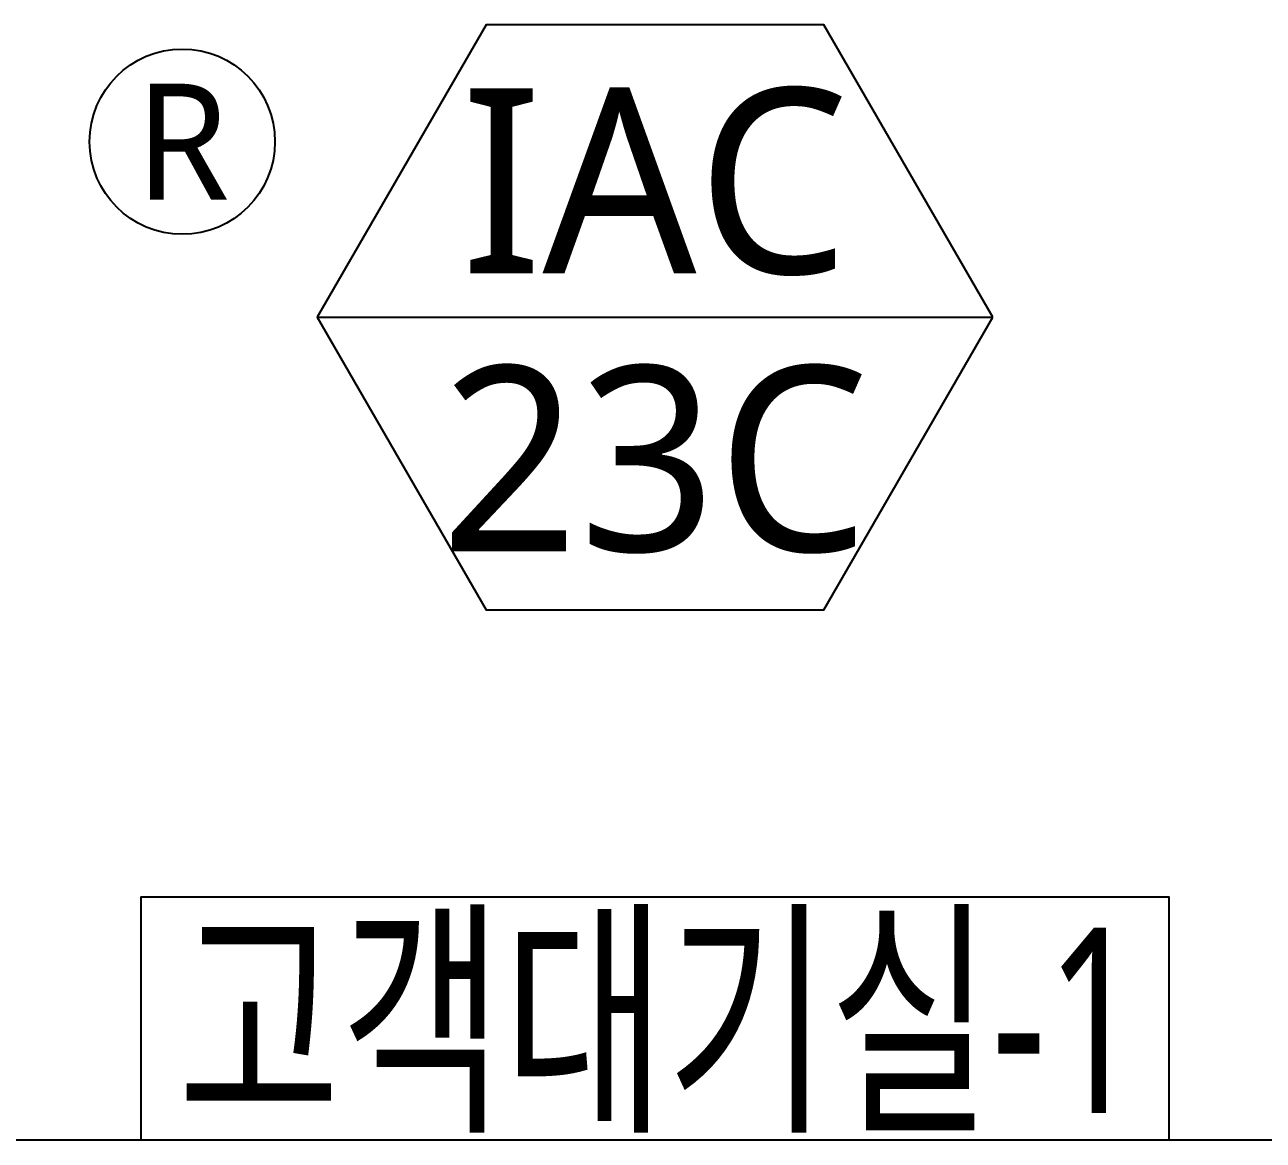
# Model space of a CAD drawing. Header units: millimetres. Extents: x 10547 to 11305, y 9897 to 10391.
# Drawn here: x 10939.49 to 10956.2, y 10049.25 to 10064.3 of the extents above; entities that cross this region are included whole.
import ezdxf
from ezdxf.enums import TextEntityAlignment as Align

# ---------------------------------------------------------------- set-up
doc = ezdxf.new("R2010")
doc.units = ezdxf.units.MM
for name, color, linetype in [('lg-text', 7, 'Continuous'), ('LG-장비번호', 7, 'Continuous'), ('실명', 231, 'Continuous')]:
    doc.layers.add(name, color=color, linetype=linetype)
doc.styles.add('LG전자', font='')
doc.styles.get('LG전자').set_extended_font_data('Malgun Gothic')

msp = doc.modelspace()

# ---------------------------------------------------------------- linework, layer by layer
at = {"layer": 'lg-text', "color": 1, "ltscale": 20}
msp.add_circle((10941.618, 10062.722), 1.25, dxfattribs=at)
at = {"layer": 'LG-장비번호', "color": 1}
msp.add_line((10943.437, 10060.353), (10952.552, 10060.353), dxfattribs=at)
at = {"layer": 'LG-장비번호', "color": 252}
msp.add_line((11218.883, 10049.248), (10546.997, 10049.248), dxfattribs=at)
at = {"layer": 'LG-장비번호', "color": 1}
msp.add_lwpolyline([(10952.552, 10060.353), (10950.273, 10064.3), (10945.716, 10064.3), (10943.437, 10060.353), (10945.716, 10056.406), (10950.273, 10056.406)], close=True, dxfattribs=at)
at = {"layer": '실명', "color": 1}
msp.add_lwpolyline([(10941.062, 10049.248), (10941.062, 10052.533), (10954.927, 10052.533), (10954.927, 10049.248)], close=True, dxfattribs=at)

# ---------------------------------------------------------------- texts
at = {"layer": 'lg-text', "ltscale": 20, "style": 'LG전자'}
msp.add_text('R', height=1.566, dxfattribs=at).set_placement((10941.618, 10062.722), align=Align.MIDDLE)
at = {"layer": 'LG-장비번호', "style": 'LG전자'}
for s, p in [('IAC', (10947.994, 10062.194)), ('23C', (10947.994, 10058.446))]:
    msp.add_text(s, height=2.5, dxfattribs=at).set_placement(p, align=Align.MIDDLE)
at = {"layer": 'LG-장비번호', "style": 'LG전자', "width": 0.7}
msp.add_text('고객대기실-1', height=2.5, dxfattribs=at).set_placement((10948.066, 10050.891), align=Align.MIDDLE)

doc.saveas('drawing.dxf')
